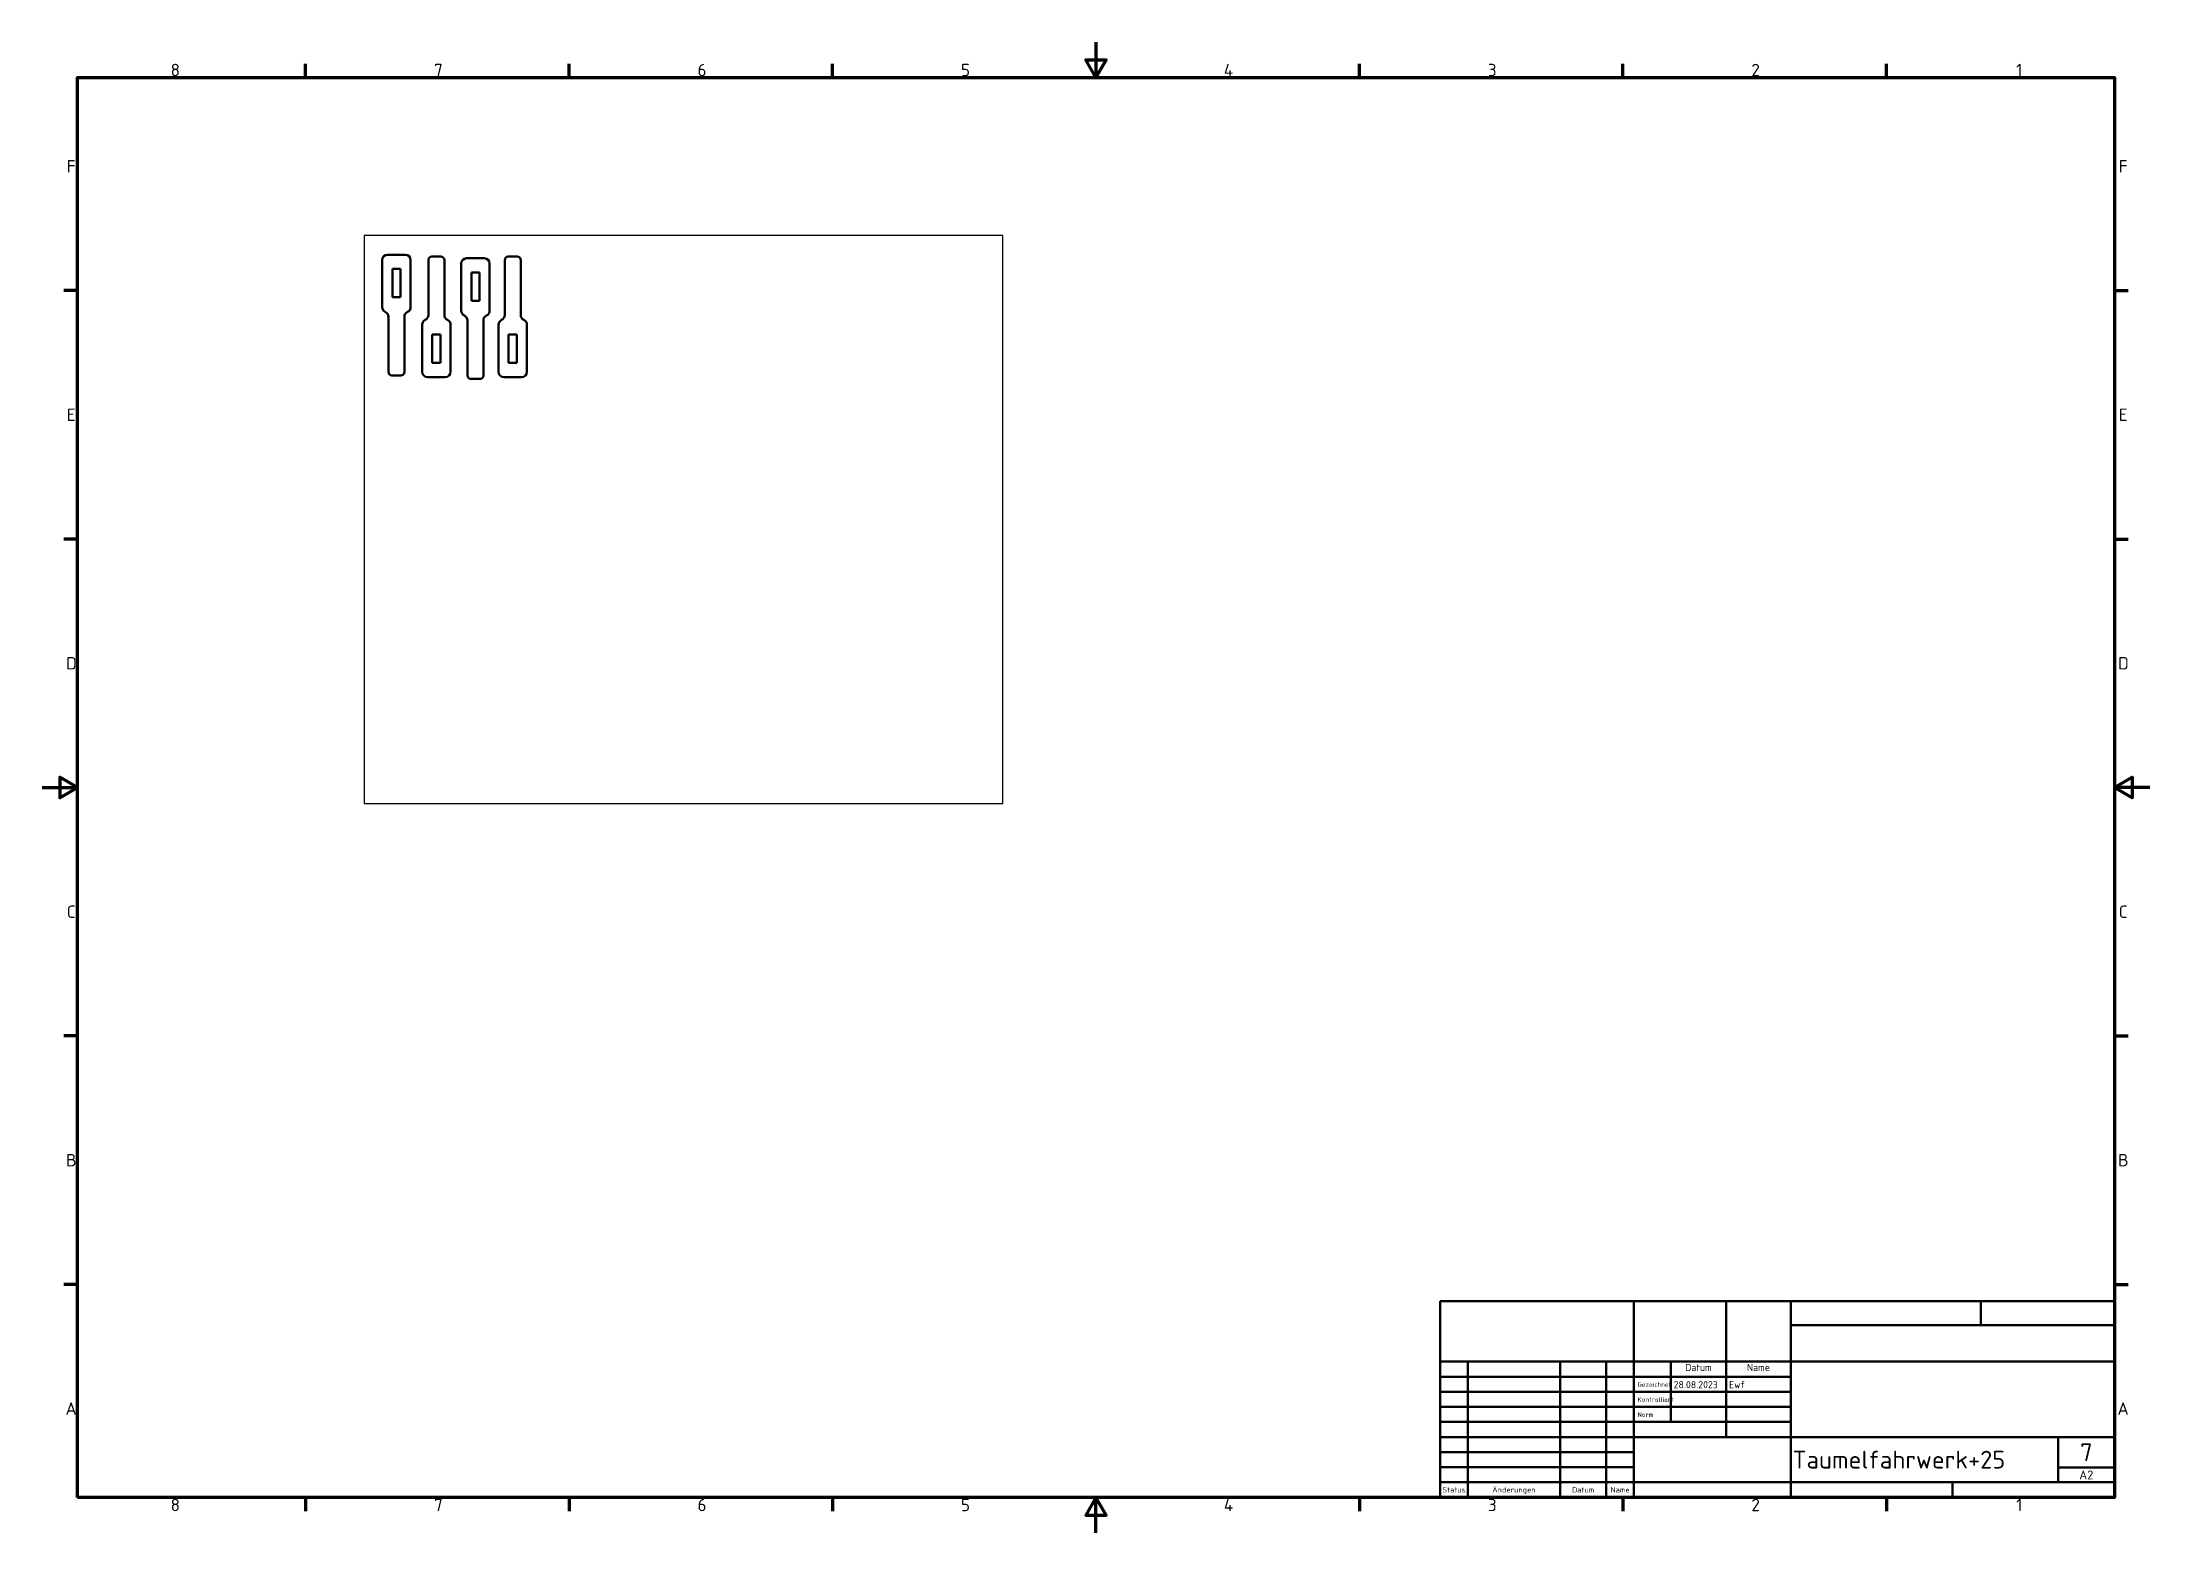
# Model space of a CAD drawing. Header units: millimetres. Extents: x 0 to 594, y 0 to 420.
import ezdxf
from ezdxf.enums import TextEntityAlignment as Align

# ---------------------------------------------------------------- set-up
doc = ezdxf.new("R2010")
doc.units = ezdxf.units.MM
for name, color, linetype, lineweight in [('Rahmen (ISO)', 7, 'Continuous', 70), ('Sichtbar (ISO)', 7, 'Continuous', 50), ('Skizziergeometrie (ISO)', 7, 'Continuous', 25), ('Titel (ISO)', 7, 'Continuous', 50)]:
    doc.layers.add(name, color=color, linetype=linetype, lineweight=lineweight)
doc.styles.add('Notiztext (DIN)', font='isocpeur.ttf')
doc.styles.add('Textstil13', font='isocpeur.ttf')
doc.styles.add('Textstil14', font='isocpeur.ttf')
doc.styles.add('Textstil15', font='isocpeur.ttf')
doc.styles.add('Textstil16', font='isocpeur.ttf')
doc.styles.add('Textstil19', font='isocpeur.ttf')

# ---------------------------------------------------------------- blocks, each defined once
blk = doc.blocks.new('Ränder Vorgaberahmen')
at = {"layer": 'Rahmen (ISO)'}
for p, q in [((74.25, 410), (74.25, 413.9)), ((148.5, 410), (148.5, 413.9)), ((222.75, 410), (222.75, 413.9)), ((371.25, 410), (371.25, 413.9)), ((445.5, 410), (445.5, 413.9)), ((519.75, 410), (519.75, 413.9)), ((10, 350), (6.1, 350)), ((584, 350), (587.9, 350)), ((10, 280), (6.1, 280)), ((584, 280), (587.9, 280)), ((10, 140), (6.1, 140)), ((584, 140), (587.9, 140)), ((10, 70), (6.1, 70)), ((584, 70), (587.9, 70)), ((74.25, 10), (74.25, 6.1)), ((148.5, 10), (148.5, 6.1)), ((222.75, 10), (222.75, 6.1)), ((371.25, 10), (371.25, 6.1)), ((445.5, 10), (445.5, 6.1)), ((519.75, 10), (519.75, 6.1))]:
    blk.add_line(p, q, dxfattribs=at)
at = {"layer": 'Rahmen (ISO)', "flags": 128}
for points in [[(297, 420), (297, 410), (294.11, 415), (299.89, 415), (297, 410)], [(10, 10), (10, 410), (584, 410), (584, 10), (10, 10)], [(0, 210), (10, 210), (5, 212.89), (5, 207.11), (10, 210)], [(594, 210), (584, 210), (589, 212.89), (589, 207.11), (584, 210)], [(297, 0), (297, 10), (294.11, 5), (299.89, 5), (297, 10)]]:
    blk.add_lwpolyline(points, dxfattribs=at)
at = {"layer": 'Rahmen (ISO)', "char_height": 3.5, "attachment_point": 7, "style": 'Notiztext (DIN)'}
for s, insert in [('8', (36.2, 410.4)), ('7', (110.45, 410.4)), ('6', (184.7, 410.4)), ('5', (258.95, 410.4)), ('4', (333.03, 410.4)), ('3', (407.45, 410.4)), ('2', (481.7, 410.4)), ('1', (556.3, 410.4)), ('F', (6.93, 383.25)), ('F', (585.23, 383.25)), ('E', (6.93, 313.25)), ('E', (585.23, 313.25)), ('D', (6.75, 243.25)), ('D', (585.05, 243.25)), ('C', (6.93, 173.25)), ('C', (585.23, 173.25)), ('B', (6.75, 103.25)), ('B', (585.05, 103.25)), ('A', (6.58, 33.25)), ('A', (584.88, 33.25)), ('8', (36.2, 6.1)), ('7', (110.45, 6.1)), ('6', (184.7, 6.1)), ('5', (258.95, 6.1)), ('4', (333.03, 6.1)), ('3', (407.45, 6.1)), ('2', (481.7, 6.1)), ('1', (556.3, 6.1))]:
    blk.add_mtext(s, dxfattribs=dict(at, insert=insert))
blk = doc.blocks.new('Schriftfelder DIN')
at = {"layer": 'Titel (ISO)'}
for p, q in [((288.4, 155.08), (98.4, 155.08)), ((98.4, 155.08), (98.4, 99.83)), ((153, 99.83), (153, 155.08)), ((179, 138.08), (179, 155.08)), ((197.2, 99.83), (197.2, 155.08)), ((250.8, 148.33), (250.8, 155.08)), ((288.4, 99.83), (288.4, 155.08)), ((197.2, 148.33), (288.4, 148.33)), ((98.4, 138.08), (288.4, 138.08)), ((106.2, 99.83), (106.2, 138.08)), ((132.2, 99.83), (132.2, 138.08)), ((145.2, 99.83), (145.2, 138.08)), ((163.4, 121.08), (163.4, 138.08)), ((179, 116.83), (179, 138.08)), ((98.4, 133.83), (153, 133.83)), ((153, 133.83), (197.2, 133.83)), ((98.4, 129.58), (153, 129.58)), ((98.4, 125.33), (153, 125.33)), ((153, 129.58), (197.2, 129.58)), ((153, 125.33), (197.2, 125.33)), ((98.4, 121.08), (153, 121.08)), ((153, 121.08), (197.2, 121.08)), ((98.4, 116.83), (153, 116.83)), ((153, 116.83), (288.4, 116.83)), ((272.6, 104.08), (272.6, 116.83)), ((98.4, 112.58), (153, 112.58)), ((153, 108.33), (98.4, 108.33)), ((272.6, 108.22), (288.4, 108.22)), ((98.4, 104.08), (153, 104.08)), ((153, 104.08), (197.2, 104.08)), ((197.2, 104.08), (288.4, 104.08)), ((242.8, 99.83), (242.8, 104.08)), ((98.4, 99.83), (288.4, 99.83))]:
    blk.add_line(p, q, dxfattribs=at)
at = {"layer": 'Titel (ISO)', "style": 'Textstil16'}
for s, p in [('Datum', (171.2, 134.83)), ('Name', (188.1, 134.83))]:
    blk.add_text(s, height=2, dxfattribs=at).set_placement(p, align=Align.BOTTOM_CENTER)
at = {"layer": 'Titel (ISO)', "style": 'Textstil19'}
for s, p in [('Gezeichnet', (154, 130.58)), ('Kontrolliert', (154, 126.33)), ('Norm', (154, 122.08))]:
    blk.add_text(s, height=1.3, dxfattribs=at).set_placement(p, align=Align.BOTTOM_LEFT)
at = {"layer": 'Titel (ISO)', "style": 'Textstil15'}
for s, p in [('Status', (102.3, 101.95)), ('Änderungen', (119.2, 101.95)), ('Datum', (138.7, 101.95)), ('Name', (149.1, 101.95))]:
    blk.add_text(s, height=1.5, dxfattribs=at).set_placement(p, align=Align.MIDDLE_CENTER)
at = {"layer": 'Titel (ISO)'}
for tag, p, height, style in [('ERSTELLUNGSDATUM_001', (164.2, 130.58), 2, 'Textstil16'), ('AUTOR_001', (179.8, 130.58), 2, 'Textstil16'), ('BAUTEILNUMMER_001', (197.7, 107.95), 5, 'Textstil13'), ('Blattnummer_001', (278.75, 110.02), 5, 'Textstil13'), ('Blattgröße_001', (278.5, 104.9), 2.5, 'Textstil14')]:
    blk.add_attdef(tag, p, '', height=height, dxfattribs=dict(at, style=style))
at = {"layer": 'Titel (ISO)', "style": 'Textstil16'}
for tag, p in [('KONTROLLDATUM', (164.4, 126.33)), ('KONTROLLIERT_VON', (180, 126.33)), ('GENEHM.DAT._KONSTR.', (164.4, 122.08)), ('KONSTR._GEN._VON', (180, 122.08))]:
    blk.add_attdef(tag, text='', height=2, dxfattribs=at).set_placement(p, align=Align.BOTTOM_LEFT)
at = {"layer": 'Titel (ISO)', "style": 'Textstil13'}
blk.add_attdef('TITEL', text='', height=5, dxfattribs=at).set_placement((198.2, 127.45), align=Align.MIDDLE_LEFT)

msp = doc.modelspace()

# ---------------------------------------------------------------- linework, layer by layer
at = {"layer": 'Sichtbar (ISO)'}
for p, q in [((95.84, 358.61), (95.84, 345.34)), ((102.34, 360.11), (97.34, 360.11)), ((103.84, 345.34), (103.84, 358.61)), ((108.85, 343.11), (108.85, 358.61)), ((109.85, 359.61), (112.35, 359.61)), ((113.35, 358.61), (113.35, 343.11)), ((118.11, 357.61), (118.11, 344.34)), ((124.61, 359.11), (119.61, 359.11)), ((126.11, 344.34), (126.11, 357.61)), ((130.37, 343.11), (130.37, 358.61)), ((131.37, 359.61), (133.87, 359.61)), ((134.87, 358.61), (134.87, 343.11)), ((98.69, 348.11), (98.69, 356.11)), ((98.69, 356.11), (100.99, 356.11)), ((100.99, 356.11), (100.99, 348.11)), ((120.96, 347.11), (120.96, 355.11)), ((120.96, 355.11), (123.26, 355.11)), ((123.26, 355.11), (123.26, 347.11)), ((100.99, 348.11), (98.69, 348.11)), ((123.26, 347.11), (120.96, 347.11)), ((97.59, 327.11), (97.59, 342.61)), ((102.09, 342.61), (102.09, 327.11)), ((107.1, 340.38), (107.1, 327.11)), ((115.1, 327.11), (115.1, 340.38)), ((119.86, 326.11), (119.86, 341.61)), ((124.36, 341.61), (124.36, 326.11)), ((128.62, 340.38), (128.62, 327.11)), ((136.62, 327.11), (136.62, 340.38)), ((109.95, 329.61), (109.95, 337.61)), ((109.95, 337.61), (112.25, 337.61)), ((112.25, 337.61), (112.25, 329.61)), ((131.47, 329.61), (131.47, 337.61)), ((131.47, 337.61), (133.77, 337.61)), ((133.77, 337.61), (133.77, 329.61)), ((112.25, 329.61), (109.95, 329.61)), ((133.77, 329.61), (131.47, 329.61)), ((101.09, 326.11), (98.59, 326.11)), ((108.6, 325.61), (113.6, 325.61)), ((123.36, 325.11), (120.86, 325.11)), ((130.12, 325.61), (135.12, 325.61))]:
    msp.add_line(p, q, dxfattribs=at)
for centre, radius, start, end in [((97.34, 358.61), 1.5, 90, 180), ((102.34, 358.61), 1.5, 0, 90), ((109.85, 358.61), 1, 90, 180), ((112.35, 358.61), 1, 0, 90), ((119.61, 357.61), 1.5, 90, 180), ((124.61, 357.61), 1.5, 0, 90), ((131.37, 358.61), 1, 90, 180), ((133.87, 358.61), 1, 0, 90), ((97.34, 345.34), 1.5, 180, 245.37568), ((102.34, 345.34), 1.5, 294.62432, 0), ((96.09, 342.61), 1.5, 0, 65.37568), ((103.59, 342.61), 1.5, 114.62432, 180), ((108.6, 340.38), 1.5, 114.62432, 180), ((107.35, 343.11), 1.5, 294.62432, 0), ((114.85, 343.11), 1.5, 180, 245.37568), ((113.6, 340.38), 1.5, 0, 65.37568), ((119.61, 344.34), 1.5, 180, 245.37568), ((118.36, 341.61), 1.5, 0, 65.37568), ((125.86, 341.61), 1.5, 114.62432, 180), ((124.61, 344.34), 1.5, 294.62432, 0), ((130.12, 340.38), 1.5, 114.62432, 180), ((128.87, 343.11), 1.5, 294.62432, 0), ((136.37, 343.11), 1.5, 180, 245.37568), ((135.12, 340.38), 1.5, 0, 65.37568), ((98.59, 327.11), 1, 180, 270), ((101.09, 327.11), 1, 270, 0), ((108.6, 327.11), 1.5, 180, 270), ((113.6, 327.11), 1.5, 270, 0), ((130.12, 327.11), 1.5, 180, 270), ((135.12, 327.11), 1.5, 270, 0), ((120.86, 326.11), 1, 180, 270), ((123.36, 326.11), 1, 270, 0)]:
    msp.add_arc(centre, radius, start, end, dxfattribs=at)
at = {"layer": 'Skizziergeometrie (ISO)'}
for p, q in [((270.73, 365.5), (90.73, 365.5)), ((90.73, 365.5), (90.73, 205.5)), ((270.73, 205.5), (270.73, 365.5)), ((90.73, 205.5), (270.73, 205.5))]:
    msp.add_line(p, q, dxfattribs=at)

# ---------------------------------------------------------------- block references
msp.add_blockref('Ränder Vorgaberahmen', (0, 0))
msp.add_blockref('Schriftfelder DIN', (295.6, -89.83)).add_auto_attribs({'Blattnummer_001': '7', 'Blattgröße_001': 'A2', 'BAUTEILNUMMER_001': 'Taumelfahrwerk+25', 'ERSTELLUNGSDATUM_001': '28.08.2023', 'AUTOR_001': 'Ewf'})

doc.saveas('drawing.dxf')
